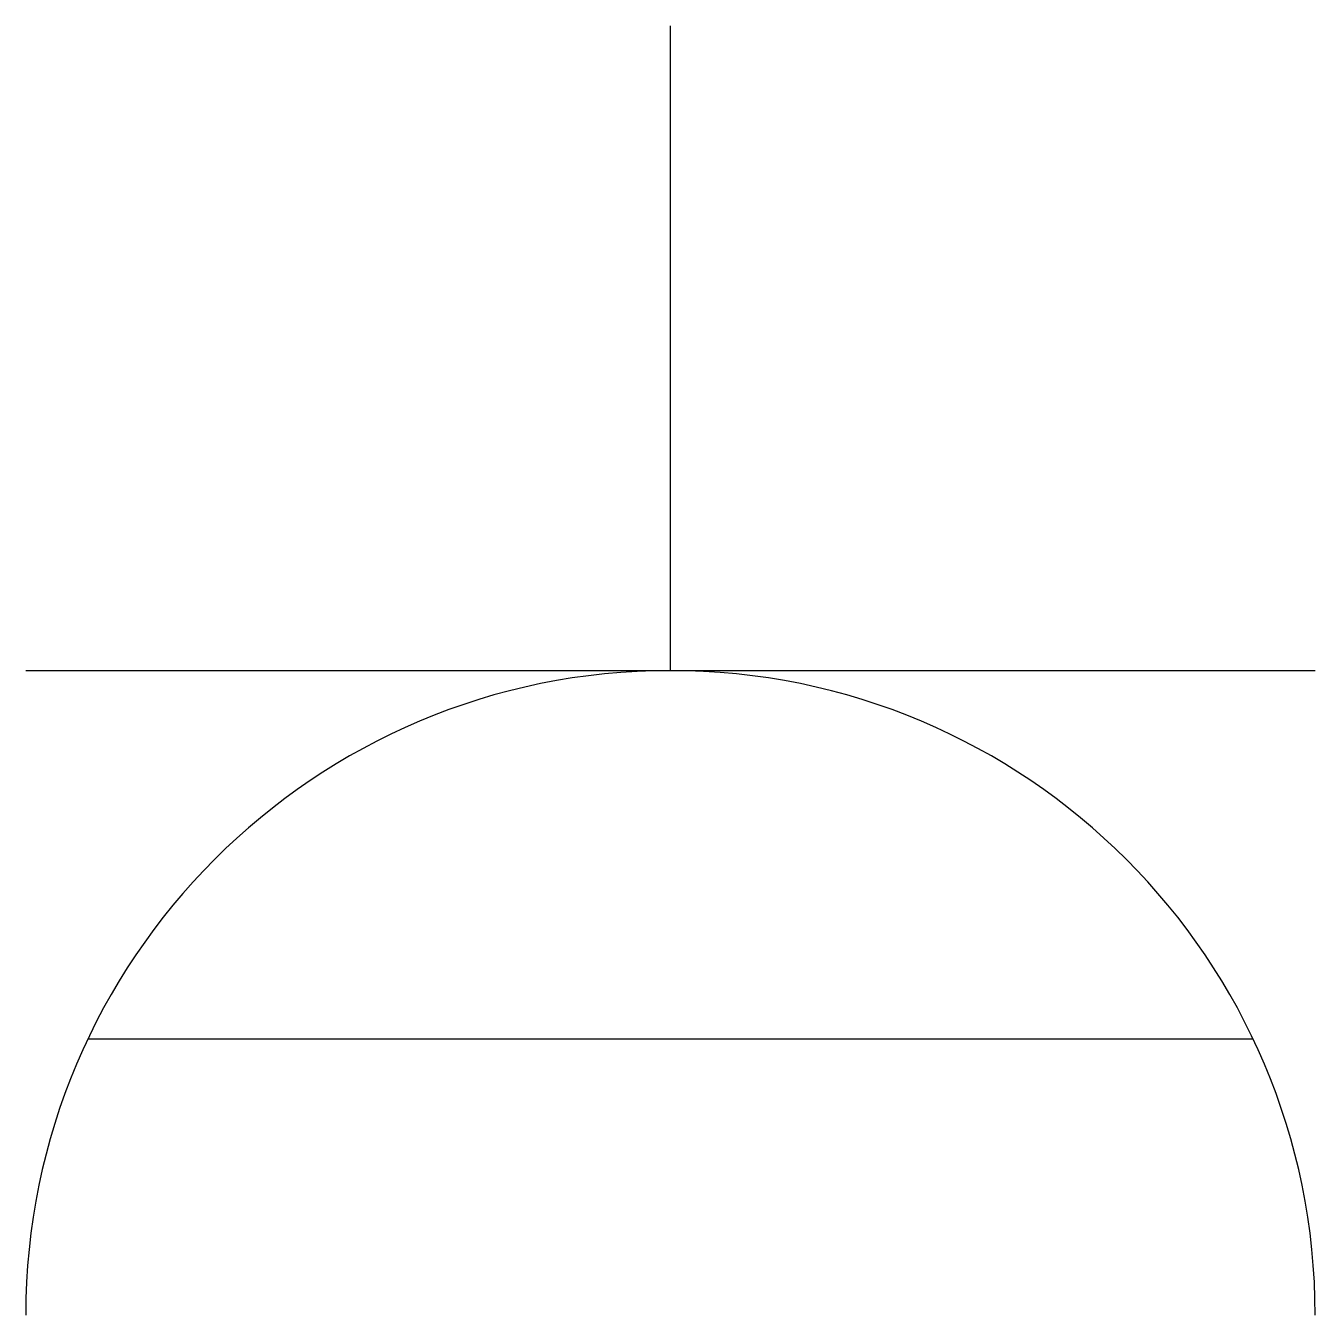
# Model space of a CAD drawing. Extents: x -27277 to -27137, y 7112 to 7252.
import ezdxf

# ---------------------------------------------------------------- set-up
doc = ezdxf.new("R2010")
doc.units = 0
doc.header["$MEASUREMENT"] = 0
doc.layers.get('0').update_dxf_attribs({"linetype": 'CONTINUOUS'})

msp = doc.modelspace()

# ---------------------------------------------------------------- linework, layer by layer
for p, q in [((-27207.4, 7182.25), (-27207.4, 7252.25)), ((-27277.4, 7182.25), (-27137.4, 7182.25)), ((-27270.64, 7142.25), (-27144.15, 7142.25))]:
    msp.add_line(p, q)
msp.add_arc((-27207.4, 7112.25), 70, 0, 180)

doc.saveas('drawing.dxf')
